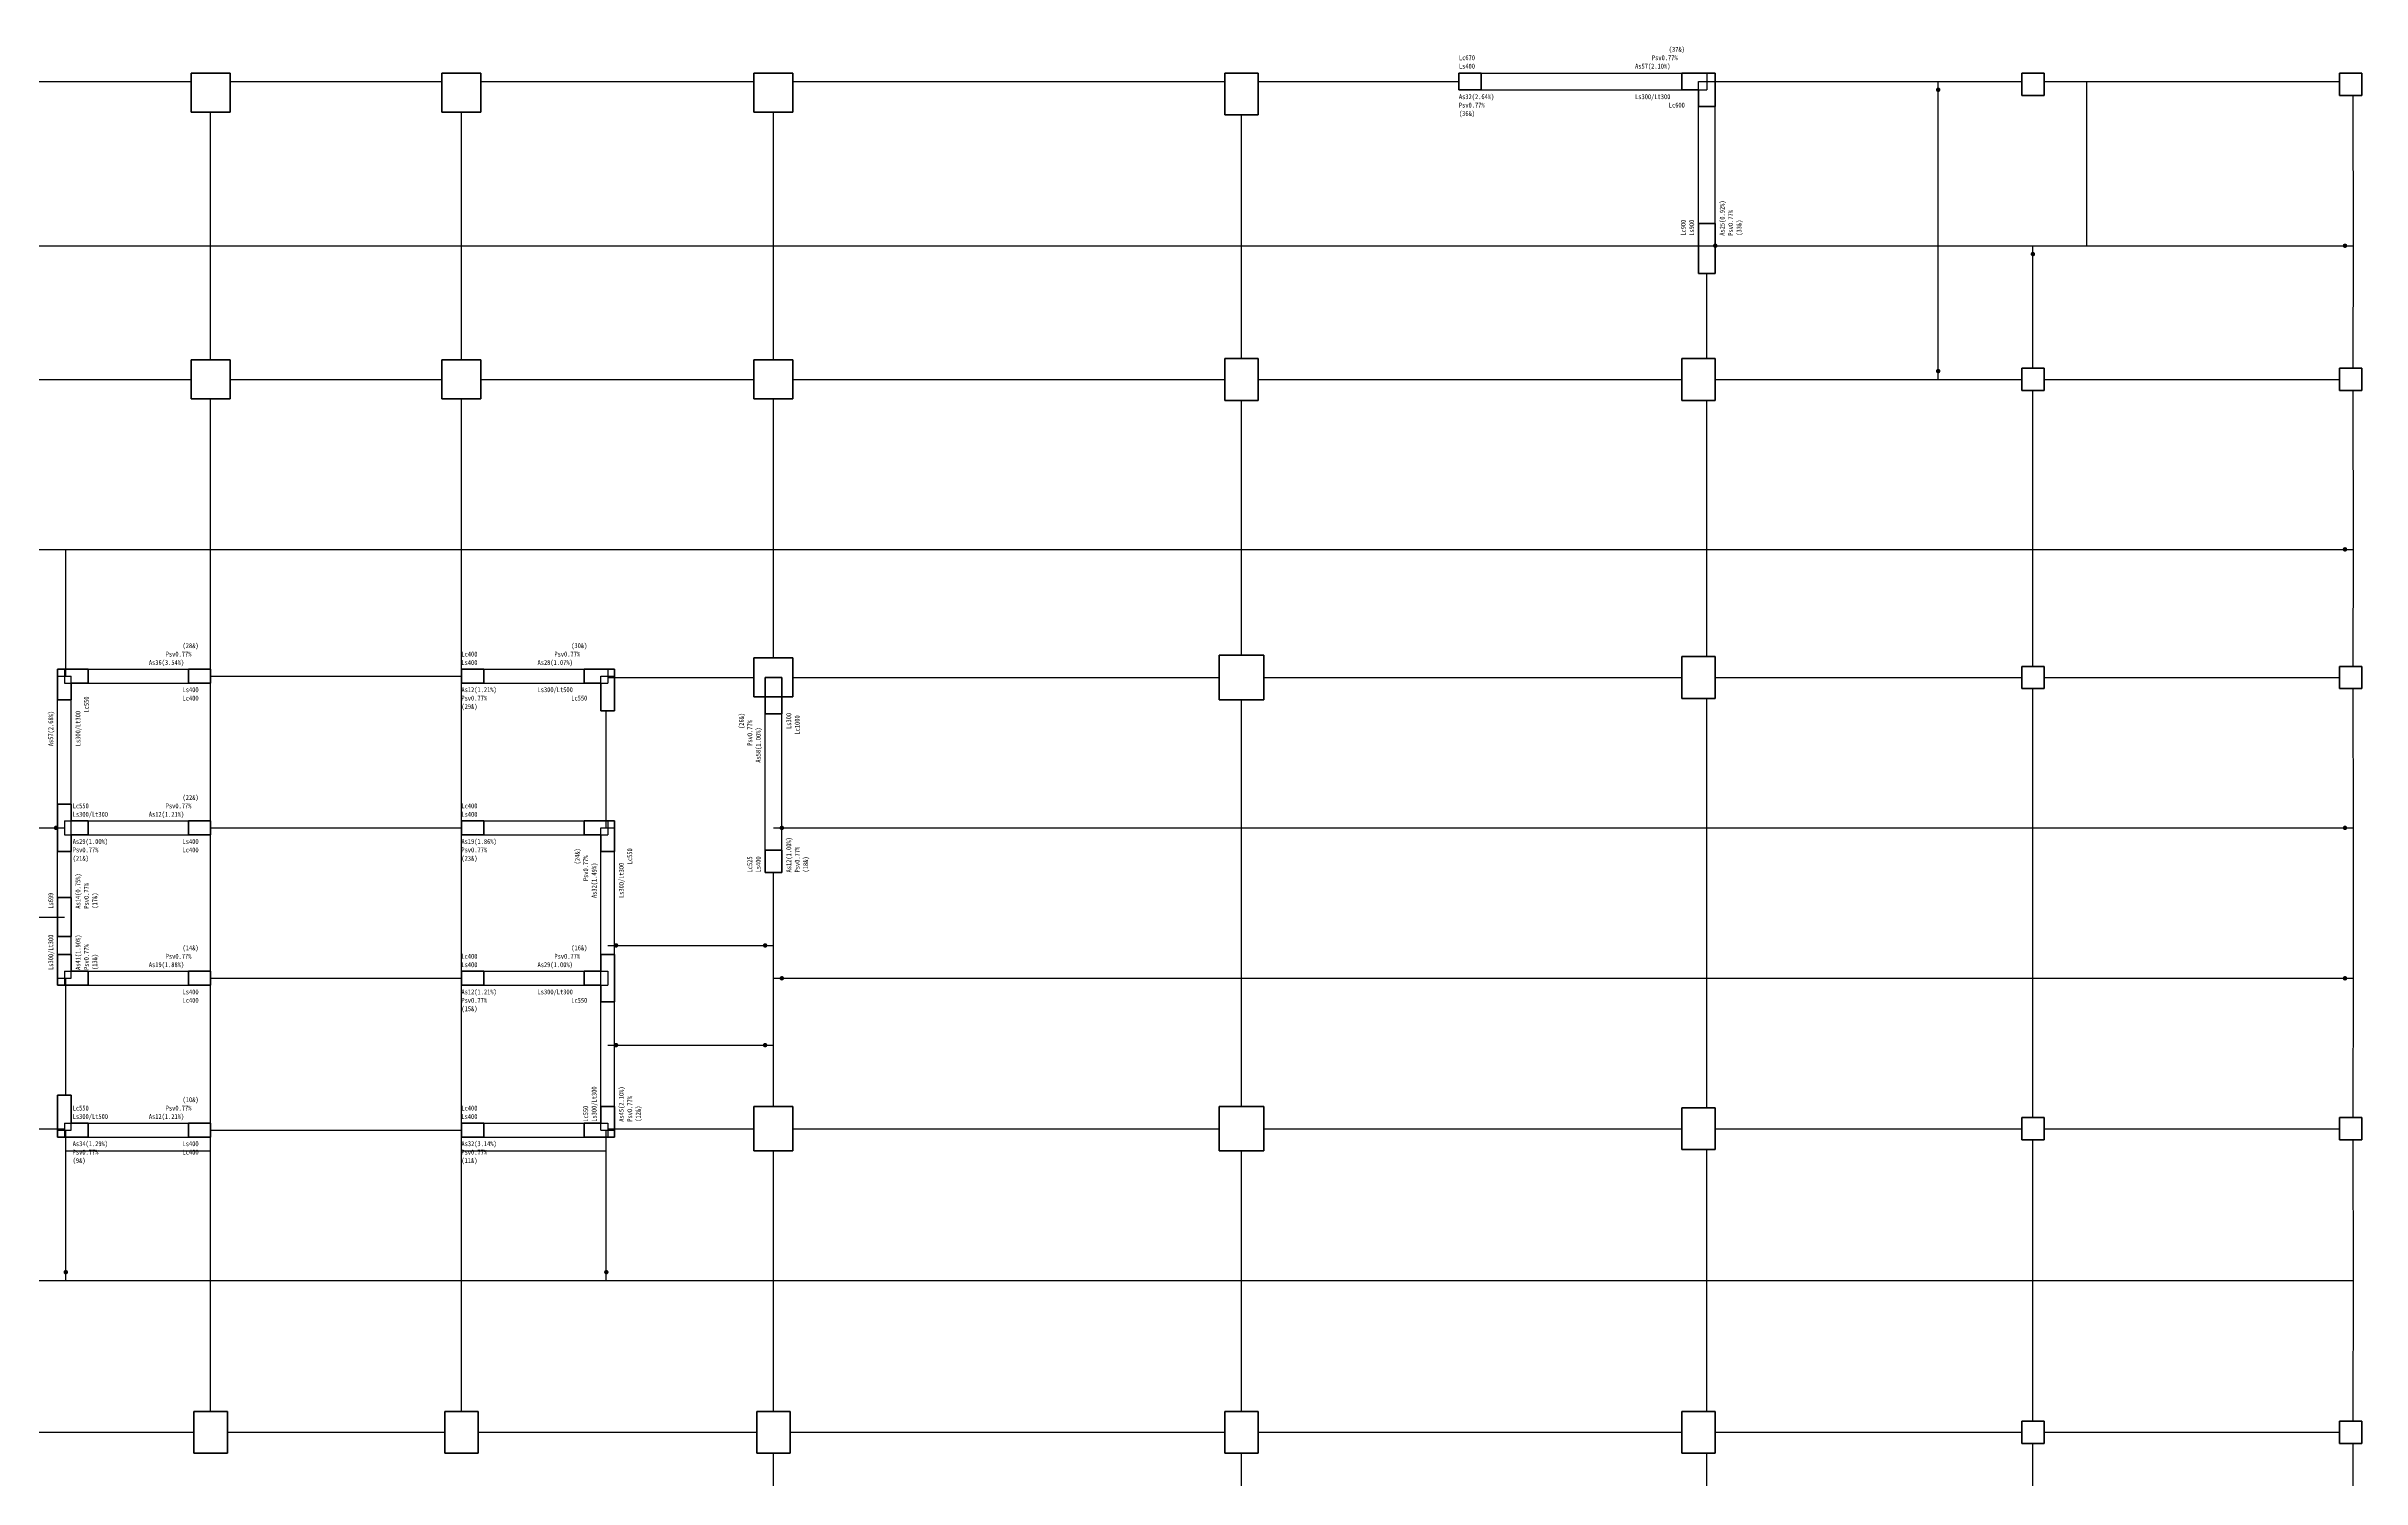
# Model space of a CAD drawing. Header units: millimetres. Extents: x -1455 to 850709, y 32926 to 221881.
# Drawn here: x 31051 to 72600, y 196167 to 221881 of the extents above; entities that cross this region are included whole.
import ezdxf
from ezdxf.enums import TextEntityAlignment as Align

# ---------------------------------------------------------------- set-up
doc = ezdxf.new("R2010")
doc.units = ezdxf.units.MM
for name, color, linetype, lineweight in [('层15100', 134, 'Continuous', 25), ('层15101', 52, 'Continuous', 25), ('层15103', 84, 'Continuous', 25), ('层15105', 6, 'Continuous', 25), ('层15226', 7, 'Continuous', 25)]:
    doc.layers.add(name, color=color, linetype=linetype, lineweight=lineweight)
doc.styles.add('宋体', font='')
doc.styles.get('宋体').set_extended_font_data('宋体')

# ---------------------------------------------------------------- blocks, each defined once
blk = doc.blocks.new('2BY')
at = {"layer": '层15100'}
for p, q in [((28.75, 41.25), (33.65, 41.25)), ((34.35, 41.25), (38.15, 41.25)), ((38.85, 41.25), (43.75, 41.25)), ((44.45, 41.25), (52.2, 41.249)), ((52.8, 41.249), (56.4, 41.25)), ((60.85, 41.25), (65, 41.25)), ((65, 41.25), (66.5, 41.249)), ((66.9, 41.249), (67.67, 41.25)), ((67.67, 41.25), (72.2, 41.249)), ((72.45, 38.3), (72.449, 41)), ((34, 38.3), (34, 40.7)), ((38.5, 38.3), (38.5, 40.7)), ((44.1, 38.3), (44.1, 40.7)), ((52.5, 38.3), (52.5, 40.65)), ((28.4, 38.3), (34, 38.3)), ((34, 36.25), (34, 38.3)), ((34, 38.3), (38.5, 38.3)), ((38.5, 36.25), (38.5, 38.3)), ((38.5, 38.3), (44.1, 38.3)), ((44.1, 36.25), (44.1, 38.3)), ((44.1, 38.3), (52.5, 38.3)), ((52.5, 36.275), (52.5, 38.3)), ((52.5, 38.3), (60.85, 38.3)), ((72.449, 36.1), (72.45, 38.3)), ((28.75, 35.9), (33.65, 35.9)), ((34.35, 35.9), (38.15, 35.9)), ((38.85, 35.9), (43.75, 35.9)), ((44.45, 35.9), (52.2, 35.9)), ((52.8, 35.9), (60.4, 35.9)), ((61, 35.9), (65, 35.9)), ((65, 35.9), (66.5, 35.9)), ((66.9, 35.9), (72.2, 35.9)), ((34, 32.85), (34, 35.55)), ((38.5, 32.85), (38.5, 35.55)), ((44.1, 32.85), (44.1, 35.55)), ((52.5, 32.85), (52.5, 35.525)), ((60.85, 32.85), (60.85, 35.525)), ((66.7, 32.85), (66.7, 35.7)), ((72.45, 32.85), (72.449, 35.7)), ((34, 30.575), (34, 32.85)), ((38.5, 30.575), (38.5, 32.85)), ((44.1, 30.9), (44.1, 32.85)), ((52.5, 30.95), (52.5, 32.85)), ((60.85, 30.925), (60.85, 32.85)), ((66.7, 30.75), (66.7, 32.85)), ((72.449, 30.75), (72.45, 32.85)), ((34, 27.85), (34, 30.575)), ((34, 30.575), (38.5, 30.575)), ((38.5, 27.85), (38.5, 30.575)), ((44.45, 30.55), (52.1, 30.55)), ((52.9, 30.55), (60.4, 30.55)), ((61, 30.55), (66.5, 30.55)), ((66.7, 27.85), (66.7, 30.35)), ((66.9, 30.55), (72.2, 30.55)), ((72.45, 27.85), (72.449, 30.35)), ((52.5, 27.85), (52.5, 30.15)), ((60.85, 27.85), (60.85, 30.175)), ((28.4, 27.85), (31.375, 27.85)), ((34, 25.15), (34, 27.85)), ((34, 27.85), (38.5, 27.85)), ((38.5, 25.15), (38.5, 27.85)), ((52.5, 25.15), (52.5, 27.85)), ((60.85, 25.15), (60.85, 27.85)), ((66.7, 25.15), (66.7, 27.85)), ((72.45, 25.15), (72.45, 27.85)), ((44.1, 25.74), (44.1, 27.05)), ((44.1, 25.15), (44.1, 25.74)), ((34, 22.425), (34, 25.15)), ((34, 25.15), (38.5, 25.15)), ((38.5, 22.425), (38.5, 25.15)), ((44.1, 23.95), (44.1, 25.15)), ((52.5, 22.85), (52.5, 25.15)), ((60.85, 22.825), (60.85, 25.15)), ((66.7, 22.65), (66.7, 25.15)), ((72.449, 22.65), (72.45, 25.15)), ((44.1, 22.85), (44.1, 23.95)), ((44.45, 22.45), (52.1, 22.45)), ((52.9, 22.45), (60.4, 22.45)), ((61, 22.45), (66.5, 22.45)), ((66.9, 22.45), (72.2, 22.45)), ((34, 22.05), (34, 22.425)), ((34, 22.425), (38.5, 22.425)), ((34, 19.725), (34, 22.05)), ((38.5, 22.05), (38.5, 22.425)), ((38.5, 19.725), (38.5, 22.05)), ((44.1, 19.725), (44.1, 22.05)), ((52.5, 19.725), (52.5, 22.05)), ((60.85, 19.725), (60.85, 22.075)), ((66.7, 19.725), (66.7, 22.25)), ((72.45, 19.725), (72.449, 22.25)), ((34, 17.375), (34, 19.725)), ((38.5, 17.375), (38.5, 19.725)), ((44.1, 17.375), (44.1, 19.725)), ((52.5, 17.375), (52.5, 19.725)), ((60.85, 17.375), (60.85, 19.725)), ((66.7, 17.2), (66.7, 19.725)), ((72.449, 17.2), (72.45, 19.725)), ((28.7, 17), (33.7, 17)), ((34.3, 17), (38.2, 17)), ((38.8, 17), (43.8, 17)), ((44.1, 14.3), (44.1, 16.625)), ((44.4, 17), (52.2, 17)), ((52.5, 14.3), (52.5, 16.625)), ((52.8, 17), (60.4, 17)), ((61, 17), (66.5, 17)), ((66.7, 14.3), (66.7, 16.8)), ((66.9, 17), (72.2, 17)), ((72.45, 14.3), (72.449, 16.8))]:
    blk.add_line(p, q, dxfattribs=at)
at = {"layer": '层15100', "color": 4}
for p, q in [((65, 38.3), (65, 41.25)), ((67.67, 38.3), (67.67, 41.25)), ((60.85, 38.3), (65, 38.3)), ((65, 35.9), (65, 38.3)), ((65, 38.3), (66.7, 38.3)), ((66.7, 36.1), (66.7, 38.3)), ((66.7, 38.3), (67.67, 38.3)), ((67.67, 38.3), (72.45, 38.3)), ((28.4, 32.85), (31.4, 32.85)), ((31.399, 30.575), (31.4, 32.85)), ((31.4, 32.85), (34, 32.85)), ((34, 32.85), (38.5, 32.85)), ((38.5, 32.85), (44.1, 32.85)), ((44.1, 32.85), (52.5, 32.85)), ((52.5, 32.85), (60.85, 32.85)), ((60.85, 32.85), (66.7, 32.85)), ((66.7, 32.85), (72.45, 32.85)), ((44.1, 27.85), (52.5, 27.85)), ((52.5, 27.85), (60.85, 27.85)), ((60.85, 27.85), (66.7, 27.85)), ((66.7, 27.85), (72.45, 27.85)), ((28.4, 26.25), (31.375, 26.25)), ((41.125, 25.74), (44.1, 25.74)), ((44.1, 25.15), (52.5, 25.15)), ((52.5, 25.15), (60.85, 25.15)), ((60.85, 25.15), (66.7, 25.15)), ((66.7, 25.15), (72.45, 25.15)), ((41.125, 23.95), (44.1, 23.95)), ((31.4, 22.05), (31.399, 22.425)), ((31.4, 19.725), (31.4, 22.05)), ((31.4, 22.05), (34, 22.05)), ((38.5, 22.05), (41.1, 22.05)), ((41.1, 22.05), (41.1, 22.425)), ((41.1, 19.725), (41.1, 22.05)), ((28.4, 19.725), (31.4, 19.725)), ((31.4, 19.725), (34, 19.725)), ((34, 19.725), (38.5, 19.725)), ((38.5, 19.725), (41.1, 19.725)), ((41.1, 19.725), (44.1, 19.725)), ((44.1, 19.725), (52.5, 19.725)), ((52.5, 19.725), (60.85, 19.725)), ((60.85, 19.725), (66.7, 19.725)), ((66.7, 19.725), (72.45, 19.725))]:
    blk.add_line(p, q, dxfattribs=at)
at = {"layer": '层15100', "color": 2}
for p, q in [((60.85, 36.275), (60.85, 37.8)), ((41.125, 30.55), (43.75, 30.55)), ((41.1, 27.85), (41.1, 29.95)), ((31.399, 23.05), (31.399, 25.15)), ((28.75, 22.45), (31.375, 22.45)), ((41.125, 22.45), (43.75, 22.45)), ((60.85, 15), (60.85, 16.625))]:
    blk.add_line(p, q, dxfattribs=at)
at = {"layer": '层15100', "color": 1, "linetype": 'Continuous', "const_width": 0.04}
for points in [[(65.02, 41.1, 1), (64.98, 41.1, 1)], [(61.02, 38.3, 1), (60.98, 38.3, 1)], [(72.32, 38.3, 1), (72.28, 38.3, 1)], [(66.72, 38.15, 1), (66.68, 38.15, 1)], [(65.02, 36.05, 1), (64.98, 36.05, 1)], [(72.32, 32.85, 1), (72.28, 32.85, 1)], [(31.245, 27.85, 1), (31.205, 27.85, 1)], [(44.27, 27.85, 1), (44.23, 27.85, 1)], [(72.32, 27.85, 1), (72.28, 27.85, 1)], [(41.295, 25.74, 1), (41.255, 25.74, 1)], [(43.97, 25.74, 1), (43.93, 25.74, 1)], [(44.27, 25.15, 1), (44.23, 25.15, 1)], [(72.32, 25.15, 1), (72.28, 25.15, 1)], [(41.295, 23.95, 1), (41.255, 23.95, 1)], [(43.97, 23.95, 1), (43.93, 23.95, 1)], [(31.42, 19.875, 1), (31.38, 19.875, 1)], [(41.12, 19.875, 1), (41.08, 19.875, 1)]]:
    blk.add_lwpolyline(points, format="xyb", close=True, dxfattribs=at)
at = {"layer": '层15103'}
for p, q in [((56.4, 41.4), (60.85, 41.4)), ((56.4, 41.4), (56.4, 41.1)), ((60.7, 38.3), (60.7, 41.25)), ((60.7, 41.25), (61, 41.25)), ((60.85, 41.4), (60.85, 41.1)), ((61, 38.3), (61, 41.25)), ((56.4, 41.1), (60.85, 41.1)), ((60.7, 37.8), (60.7, 38.3)), ((61, 37.8), (61, 38.3)), ((60.7, 37.8), (61, 37.8)), ((31.25, 27.85), (31.25, 30.575)), ((31.25, 30.575), (31.5, 30.575)), ((31.375, 30.7), (34, 30.7)), ((31.375, 30.7), (31.375, 30.45)), ((31.375, 30.45), (34, 30.45)), ((31.5, 27.85), (31.5, 30.575)), ((34, 30.7), (34, 30.45)), ((38.5, 30.7), (41.125, 30.7)), ((38.5, 30.7), (38.5, 30.45)), ((38.5, 30.45), (41.125, 30.45)), ((41, 29.95), (41, 30.575)), ((41, 30.575), (41.25, 30.575)), ((41.125, 30.7), (41.125, 30.45)), ((41.25, 29.95), (41.25, 30.575)), ((41, 29.95), (41.25, 29.95)), ((43.95, 27.85), (43.95, 30.2)), ((44.25, 27.85), (44.25, 30.2)), ((31.25, 26.25), (31.25, 27.85)), ((31.375, 27.975), (34, 27.975)), ((31.375, 27.975), (31.375, 27.725)), ((31.5, 26.25), (31.5, 27.85)), ((34, 27.975), (34, 27.725)), ((38.5, 27.975), (41.125, 27.975)), ((38.5, 27.975), (38.5, 27.725)), ((41, 25.74), (41, 27.85)), ((41, 27.85), (41.25, 27.85)), ((41.125, 27.975), (41.125, 27.725)), ((41.25, 25.74), (41.25, 27.85)), ((43.95, 27.05), (43.95, 27.85)), ((44.25, 27.05), (44.25, 27.85)), ((31.375, 27.725), (34, 27.725)), ((38.5, 27.725), (41.125, 27.725)), ((43.95, 27.05), (44.25, 27.05)), ((31.25, 25.15), (31.25, 26.25)), ((31.5, 25.15), (31.5, 26.25)), ((41, 25.15), (41, 25.74)), ((41.25, 25.15), (41.25, 25.74)), ((31.25, 25.15), (31.5, 25.15)), ((31.375, 25.275), (34, 25.275)), ((31.375, 25.275), (31.375, 25.025)), ((31.375, 25.025), (34, 25.025)), ((34, 25.275), (34, 25.025)), ((38.5, 25.275), (41.125, 25.275)), ((38.5, 25.275), (38.5, 25.025)), ((38.5, 25.025), (41.125, 25.025)), ((41, 23.95), (41, 25.15)), ((41.125, 25.275), (41.125, 25.025)), ((41.25, 23.95), (41.25, 25.15)), ((41, 22.425), (41, 23.95)), ((41.25, 22.425), (41.25, 23.95)), ((31.25, 22.425), (31.25, 23.05)), ((31.25, 23.05), (31.5, 23.05)), ((31.5, 22.425), (31.5, 23.05)), ((31.375, 22.55), (34, 22.55)), ((31.375, 22.55), (31.375, 22.3)), ((34, 22.55), (34, 22.3)), ((38.5, 22.55), (41.125, 22.55)), ((38.5, 22.55), (38.5, 22.3)), ((41.125, 22.55), (41.125, 22.3)), ((31.25, 22.425), (31.5, 22.425)), ((31.375, 22.3), (34, 22.3)), ((38.5, 22.3), (41.125, 22.3)), ((41, 22.425), (41.25, 22.425))]:
    blk.add_line(p, q, dxfattribs=at)
at = {"layer": '层15226', "style": '宋体', "width": 0.8}
for s, p in [('Lc670', (56.4, 41.631)), ('Ls400', (56.4, 41.48)), ('As57(2.10%)', (59.561, 41.48)), ('Psv0.77%', (59.864, 41.631)), ('(37&)', (60.166, 41.782)), ('(28&)', (33.496, 31.077)), ('(30&)', (40.471, 31.077)), ('As36(3.54%)', (32.891, 30.775)), ('Psv0.77%', (33.194, 30.926)), ('Lc400', (38.5, 30.926)), ('Ls400', (38.5, 30.775)), ('As28(1.07%)', (39.866, 30.775)), ('Psv0.77%', (40.169, 30.926)), ('Lc550', (31.525, 28.201)), ('Psv0.77%', (33.194, 28.201)), ('(22&)', (33.496, 28.352)), ('Lc400', (38.5, 28.201)), ('Ls300/Lt300', (31.525, 28.05)), ('As12(1.21%)', (32.891, 28.05)), ('Ls400', (38.5, 28.05)), ('As19(1.88%)', (32.891, 25.35)), ('Psv0.77%', (33.194, 25.501)), ('(14&)', (33.496, 25.652)), ('Lc400', (38.5, 25.501)), ('Ls400', (38.5, 25.35)), ('As29(1.00%)', (39.866, 25.35)), ('Psv0.77%', (40.169, 25.501)), ('(16&)', (40.471, 25.652)), ('Lc550', (31.525, 22.776)), ('Psv0.77%', (33.194, 22.776)), ('(10&)', (33.496, 22.927)), ('Lc400', (38.5, 22.776)), ('Ls300/Lt500', (31.525, 22.625)), ('As12(1.21%)', (32.891, 22.625)), ('Ls400', (38.5, 22.625))]:
    blk.add_text(s, height=0.0882, dxfattribs=at).set_placement(p)
for s, p in [('As32(2.64%)', (56.4, 41.02)), ('Psv0.77%', (56.4, 40.869)), ('(36&)', (56.4, 40.718)), ('Ls300/Lt300', (59.561, 41.02)), ('Lc600', (60.166, 40.869)), ('Ls400', (33.496, 30.375)), ('As12(1.21%)', (38.5, 30.375)), ('Ls300/Lt500', (39.866, 30.375)), ('Lc400', (33.496, 30.224)), ('Psv0.77%', (38.5, 30.224)), ('(29&)', (38.5, 30.073)), ('Lc550', (40.471, 30.224)), ('As29(1.00%)', (31.525, 27.65)), ('Psv0.77%', (31.525, 27.499)), ('Ls400', (33.496, 27.65)), ('Lc400', (33.496, 27.499)), ('As19(1.86%)', (38.5, 27.65)), ('Psv0.77%', (38.5, 27.499)), ('(21&)', (31.525, 27.348)), ('(23&)', (38.5, 27.348)), ('Ls400', (33.496, 24.95)), ('As12(1.21%)', (38.5, 24.95)), ('Ls300/Lt300', (39.866, 24.95)), ('Lc400', (33.496, 24.799)), ('Psv0.77%', (38.5, 24.799)), ('(15&)', (38.5, 24.648)), ('Lc550', (40.471, 24.799)), ('As34(1.29%)', (31.525, 22.225)), ('Psv0.77%', (31.525, 22.074)), ('Ls400', (33.496, 22.225)), ('Lc400', (33.496, 22.074)), ('As32(3.14%)', (38.5, 22.225)), ('Psv0.77%', (38.5, 22.074)), ('(9&)', (31.525, 21.923)), ('(11&)', (38.5, 21.923))]:
    blk.add_text(s, height=0.0882, dxfattribs=at).set_placement(p, align=Align.TOP_LEFT)
for s, rotation, p in [('Lc900', 89.9997, (60.469, 38.48)), ('Ls900', 89.9997, (60.62, 38.48)), ('As57(2.68%)', 89.9998, (31.175, 29.316)), ('(26&)', 89.9998, (43.568, 29.626)), ('Psv0.77%', 89.9998, (43.719, 29.324)), ('As58(1.00%)', 89.9998, (43.87, 29.021)), ('(24&)', 89.9998, (40.623, 27.196)), ('Psv0.77%', 89.9998, (40.774, 26.894)), ('As32(1.49%)', 89.9998, (40.925, 26.591)), ('Lc525', 89.9997, (43.719, 27.05)), ('Ls400', 89.9997, (43.87, 27.05)), ('Ls699', 89.9997, (31.175, 26.4)), ('Ls300/Lt300', 89.9997, (31.175, 25.3)), ('Ls300/Lt300', 89.9997, (40.925, 22.575)), ('Lc550', 89.9997, (40.774, 22.575))]:
    blk.add_text(s, height=0.0882, rotation=rotation, dxfattribs=at).set_placement(p)
for s, rotation, p in [('As25(0.92%)', 89.9997, (61.08, 38.48)), ('Psv0.77%', 89.9997, (61.231, 38.48)), ('(33&)', 89.9997, (61.382, 38.48)), ('Lc550', 89.9998, (31.726, 29.921)), ('Ls300/Lt300', 89.9998, (31.575, 29.316)), ('Ls300', 89.9998, (44.33, 29.626)), ('Lc1000', 89.9998, (44.481, 29.525)), ('Lc550', 89.9998, (41.476, 27.196)), ('As12(1.00%)', 89.9997, (44.33, 27.05)), ('Psv0.77%', 89.9997, (44.481, 27.05)), ('Ls300/Lt300', 89.9998, (41.325, 26.591)), ('(18&)', 89.9997, (44.632, 27.05)), ('As14(0.75%)', 89.9997, (31.575, 26.4)), ('Psv0.77%', 89.9997, (31.726, 26.4)), ('(17&)', 89.9997, (31.877, 26.4)), ('As41(1.90%)', 89.9997, (31.575, 25.3)), ('Psv0.77%', 89.9997, (31.726, 25.3)), ('(13&)', 89.9997, (31.877, 25.3)), ('As45(2.10%)', 89.9997, (41.325, 22.575)), ('Psv0.77%', 89.9997, (41.476, 22.575)), ('(12&)', 89.9997, (41.627, 22.575))]:
    blk.add_text(s, height=0.0882, rotation=rotation, dxfattribs=at).set_placement(p, align=Align.TOP_LEFT)
at = {"layer": '层15101'}
mesh = blk.add_polyface(dxfattribs=at)
corners = [(33.65, 40.7), (34.35, 40.7), (34.35, 40.7), (33.65, 40.7), (34.35, 40.7), (34.35, 41.4), (34.35, 41.4), (34.35, 40.7), (34.35, 41.4), (33.65, 41.4), (33.65, 41.4), (34.35, 41.4), (33.65, 41.4), (33.65, 40.7), (33.65, 40.7), (33.65, 41.4)]
mesh.append_faces([[corners[k] for k in face] for face in [(0, 1, 2, 3), (4, 5, 6, 7), (8, 9, 10, 11), (12, 13, 14, 15)]])
mesh = blk.add_polyface(dxfattribs=at)
corners = [(38.15, 40.7), (38.85, 40.7), (38.85, 40.7), (38.15, 40.7), (38.85, 40.7), (38.85, 41.4), (38.85, 41.4), (38.85, 40.7), (38.85, 41.4), (38.15, 41.4), (38.15, 41.4), (38.85, 41.4), (38.15, 41.4), (38.15, 40.7), (38.15, 40.7), (38.15, 41.4)]
mesh.append_faces([[corners[k] for k in face] for face in [(0, 1, 2, 3), (4, 5, 6, 7), (8, 9, 10, 11), (12, 13, 14, 15)]])
mesh = blk.add_polyface(dxfattribs=at)
corners = [(43.75, 40.7), (44.45, 40.7), (44.45, 40.7), (43.75, 40.7), (44.45, 40.7), (44.45, 41.4), (44.45, 41.4), (44.45, 40.7), (44.45, 41.4), (43.75, 41.4), (43.75, 41.4), (44.45, 41.4), (43.75, 41.4), (43.75, 40.7), (43.75, 40.7), (43.75, 41.4)]
mesh.append_faces([[corners[k] for k in face] for face in [(0, 1, 2, 3), (4, 5, 6, 7), (8, 9, 10, 11), (12, 13, 14, 15)]])
mesh = blk.add_polyface(dxfattribs=at)
corners = [(52.2, 40.65), (52.8, 40.65), (52.8, 40.65), (52.2, 40.65), (52.8, 40.65), (52.8, 41.4), (52.8, 41.4), (52.8, 40.65), (52.8, 41.4), (52.2, 41.4), (52.2, 41.4), (52.8, 41.4), (52.2, 41.4), (52.2, 40.65), (52.2, 40.65), (52.2, 41.4)]
mesh.append_faces([[corners[k] for k in face] for face in [(0, 1, 2, 3), (4, 5, 6, 7), (8, 9, 10, 11), (12, 13, 14, 15)]])
mesh = blk.add_polyface(dxfattribs=at)
corners = [(66.5, 41), (66.9, 41), (66.9, 41), (66.5, 41), (66.9, 41), (66.9, 41.4), (66.9, 41.4), (66.9, 41), (66.9, 41.4), (66.5, 41.4), (66.5, 41.4), (66.9, 41.4), (66.5, 41.4), (66.5, 41), (66.5, 41), (66.5, 41.4)]
mesh.append_faces([[corners[k] for k in face] for face in [(0, 1, 2, 3), (4, 5, 6, 7), (8, 9, 10, 11), (12, 13, 14, 15)]])
mesh = blk.add_polyface(dxfattribs=at)
corners = [(72.2, 41), (72.6, 41), (72.6, 41), (72.2, 41), (72.6, 41), (72.6, 41.4), (72.6, 41.4), (72.6, 41), (72.6, 41.4), (72.2, 41.4), (72.2, 41.4), (72.6, 41.4), (72.2, 41.4), (72.2, 41), (72.2, 41), (72.2, 41.4)]
mesh.append_faces([[corners[k] for k in face] for face in [(0, 1, 2, 3), (4, 5, 6, 7), (8, 9, 10, 11), (12, 13, 14, 15)]])
mesh = blk.add_polyface(dxfattribs=at)
corners = [(33.65, 35.55), (34.35, 35.55), (34.35, 35.55), (33.65, 35.55), (34.35, 35.55), (34.35, 36.25), (34.35, 36.25), (34.35, 35.55), (34.35, 36.25), (33.65, 36.25), (33.65, 36.25), (34.35, 36.25), (33.65, 36.25), (33.65, 35.55), (33.65, 35.55), (33.65, 36.25)]
mesh.append_faces([[corners[k] for k in face] for face in [(0, 1, 2, 3), (4, 5, 6, 7), (8, 9, 10, 11), (12, 13, 14, 15)]])
mesh = blk.add_polyface(dxfattribs=at)
corners = [(38.15, 35.55), (38.85, 35.55), (38.85, 35.55), (38.15, 35.55), (38.85, 35.55), (38.85, 36.25), (38.85, 36.25), (38.85, 35.55), (38.85, 36.25), (38.15, 36.25), (38.15, 36.25), (38.85, 36.25), (38.15, 36.25), (38.15, 35.55), (38.15, 35.55), (38.15, 36.25)]
mesh.append_faces([[corners[k] for k in face] for face in [(0, 1, 2, 3), (4, 5, 6, 7), (8, 9, 10, 11), (12, 13, 14, 15)]])
mesh = blk.add_polyface(dxfattribs=at)
corners = [(43.75, 35.55), (44.45, 35.55), (44.45, 35.55), (43.75, 35.55), (44.45, 35.55), (44.45, 36.25), (44.45, 36.25), (44.45, 35.55), (44.45, 36.25), (43.75, 36.25), (43.75, 36.25), (44.45, 36.25), (43.75, 36.25), (43.75, 35.55), (43.75, 35.55), (43.75, 36.25)]
mesh.append_faces([[corners[k] for k in face] for face in [(0, 1, 2, 3), (4, 5, 6, 7), (8, 9, 10, 11), (12, 13, 14, 15)]])
mesh = blk.add_polyface(dxfattribs=at)
corners = [(52.2, 35.525), (52.8, 35.525), (52.8, 35.525), (52.2, 35.525), (52.8, 35.525), (52.8, 36.275), (52.8, 36.275), (52.8, 35.525), (52.8, 36.275), (52.2, 36.275), (52.2, 36.275), (52.8, 36.275), (52.2, 36.275), (52.2, 35.525), (52.2, 35.525), (52.2, 36.275)]
mesh.append_faces([[corners[k] for k in face] for face in [(0, 1, 2, 3), (4, 5, 6, 7), (8, 9, 10, 11), (12, 13, 14, 15)]])
mesh = blk.add_polyface(dxfattribs=at)
corners = [(60.4, 35.525), (61, 35.525), (61, 35.525), (60.4, 35.525), (61, 35.525), (61, 36.275), (61, 36.275), (61, 35.525), (61, 36.275), (60.4, 36.275), (60.4, 36.275), (61, 36.275), (60.4, 36.275), (60.4, 35.525), (60.4, 35.525), (60.4, 36.275)]
mesh.append_faces([[corners[k] for k in face] for face in [(0, 1, 2, 3), (4, 5, 6, 7), (8, 9, 10, 11), (12, 13, 14, 15)]])
mesh = blk.add_polyface(dxfattribs=at)
corners = [(66.5, 35.7), (66.9, 35.7), (66.9, 35.7), (66.5, 35.7), (66.9, 35.7), (66.9, 36.1), (66.9, 36.1), (66.9, 35.7), (66.9, 36.1), (66.5, 36.1), (66.5, 36.1), (66.9, 36.1), (66.5, 36.1), (66.5, 35.7), (66.5, 35.7), (66.5, 36.1)]
mesh.append_faces([[corners[k] for k in face] for face in [(0, 1, 2, 3), (4, 5, 6, 7), (8, 9, 10, 11), (12, 13, 14, 15)]])
mesh = blk.add_polyface(dxfattribs=at)
corners = [(72.2, 35.7), (72.6, 35.7), (72.6, 35.7), (72.2, 35.7), (72.6, 35.7), (72.6, 36.1), (72.6, 36.1), (72.6, 35.7), (72.6, 36.1), (72.2, 36.1), (72.2, 36.1), (72.6, 36.1), (72.2, 36.1), (72.2, 35.7), (72.2, 35.7), (72.2, 36.1)]
mesh.append_faces([[corners[k] for k in face] for face in [(0, 1, 2, 3), (4, 5, 6, 7), (8, 9, 10, 11), (12, 13, 14, 15)]])
mesh = blk.add_polyface(dxfattribs=at)
corners = [(43.75, 30.2), (44.45, 30.2), (44.45, 30.2), (43.75, 30.2), (44.45, 30.2), (44.45, 30.9), (44.45, 30.9), (44.45, 30.2), (44.45, 30.9), (43.75, 30.9), (43.75, 30.9), (44.45, 30.9), (43.75, 30.9), (43.75, 30.2), (43.75, 30.2), (43.75, 30.9)]
mesh.append_faces([[corners[k] for k in face] for face in [(0, 1, 2, 3), (4, 5, 6, 7), (8, 9, 10, 11), (12, 13, 14, 15)]])
mesh = blk.add_polyface(dxfattribs=at)
corners = [(52.1, 30.15), (52.9, 30.15), (52.9, 30.15), (52.1, 30.15), (52.9, 30.15), (52.9, 30.95), (52.9, 30.95), (52.9, 30.15), (52.9, 30.95), (52.1, 30.95), (52.1, 30.95), (52.9, 30.95), (52.1, 30.95), (52.1, 30.15), (52.1, 30.15), (52.1, 30.95)]
mesh.append_faces([[corners[k] for k in face] for face in [(0, 1, 2, 3), (4, 5, 6, 7), (8, 9, 10, 11), (12, 13, 14, 15)]])
mesh = blk.add_polyface(dxfattribs=at)
corners = [(60.4, 30.175), (61, 30.175), (61, 30.175), (60.4, 30.175), (61, 30.175), (61, 30.925), (61, 30.925), (61, 30.175), (61, 30.925), (60.4, 30.925), (60.4, 30.925), (61, 30.925), (60.4, 30.925), (60.4, 30.175), (60.4, 30.175), (60.4, 30.925)]
mesh.append_faces([[corners[k] for k in face] for face in [(0, 1, 2, 3), (4, 5, 6, 7), (8, 9, 10, 11), (12, 13, 14, 15)]])
mesh = blk.add_polyface(dxfattribs=at)
corners = [(66.5, 30.35), (66.9, 30.35), (66.9, 30.35), (66.5, 30.35), (66.9, 30.35), (66.9, 30.75), (66.9, 30.75), (66.9, 30.35), (66.9, 30.75), (66.5, 30.75), (66.5, 30.75), (66.9, 30.75), (66.5, 30.75), (66.5, 30.35), (66.5, 30.35), (66.5, 30.75)]
mesh.append_faces([[corners[k] for k in face] for face in [(0, 1, 2, 3), (4, 5, 6, 7), (8, 9, 10, 11), (12, 13, 14, 15)]])
mesh = blk.add_polyface(dxfattribs=at)
corners = [(72.2, 30.35), (72.6, 30.35), (72.6, 30.35), (72.2, 30.35), (72.6, 30.35), (72.6, 30.75), (72.6, 30.75), (72.6, 30.35), (72.6, 30.75), (72.2, 30.75), (72.2, 30.75), (72.6, 30.75), (72.2, 30.75), (72.2, 30.35), (72.2, 30.35), (72.2, 30.75)]
mesh.append_faces([[corners[k] for k in face] for face in [(0, 1, 2, 3), (4, 5, 6, 7), (8, 9, 10, 11), (12, 13, 14, 15)]])
mesh = blk.add_polyface(dxfattribs=at)
corners = [(43.75, 22.05), (44.45, 22.05), (44.45, 22.05), (43.75, 22.05), (44.45, 22.05), (44.45, 22.85), (44.45, 22.85), (44.45, 22.05), (44.45, 22.85), (43.75, 22.85), (43.75, 22.85), (44.45, 22.85), (43.75, 22.85), (43.75, 22.05), (43.75, 22.05), (43.75, 22.85)]
mesh.append_faces([[corners[k] for k in face] for face in [(0, 1, 2, 3), (4, 5, 6, 7), (8, 9, 10, 11), (12, 13, 14, 15)]])
mesh = blk.add_polyface(dxfattribs=at)
corners = [(52.1, 22.05), (52.9, 22.05), (52.9, 22.05), (52.1, 22.05), (52.9, 22.05), (52.9, 22.85), (52.9, 22.85), (52.9, 22.05), (52.9, 22.85), (52.1, 22.85), (52.1, 22.85), (52.9, 22.85), (52.1, 22.85), (52.1, 22.05), (52.1, 22.05), (52.1, 22.85)]
mesh.append_faces([[corners[k] for k in face] for face in [(0, 1, 2, 3), (4, 5, 6, 7), (8, 9, 10, 11), (12, 13, 14, 15)]])
mesh = blk.add_polyface(dxfattribs=at)
corners = [(60.4, 22.075), (61, 22.075), (61, 22.075), (60.4, 22.075), (61, 22.075), (61, 22.825), (61, 22.825), (61, 22.075), (61, 22.825), (60.4, 22.825), (60.4, 22.825), (61, 22.825), (60.4, 22.825), (60.4, 22.075), (60.4, 22.075), (60.4, 22.825)]
mesh.append_faces([[corners[k] for k in face] for face in [(0, 1, 2, 3), (4, 5, 6, 7), (8, 9, 10, 11), (12, 13, 14, 15)]])
mesh = blk.add_polyface(dxfattribs=at)
corners = [(66.5, 22.25), (66.9, 22.25), (66.9, 22.25), (66.5, 22.25), (66.9, 22.25), (66.9, 22.65), (66.9, 22.65), (66.9, 22.25), (66.9, 22.65), (66.5, 22.65), (66.5, 22.65), (66.9, 22.65), (66.5, 22.65), (66.5, 22.25), (66.5, 22.25), (66.5, 22.65)]
mesh.append_faces([[corners[k] for k in face] for face in [(0, 1, 2, 3), (4, 5, 6, 7), (8, 9, 10, 11), (12, 13, 14, 15)]])
mesh = blk.add_polyface(dxfattribs=at)
corners = [(72.2, 22.25), (72.6, 22.25), (72.6, 22.25), (72.2, 22.25), (72.6, 22.25), (72.6, 22.65), (72.6, 22.65), (72.6, 22.25), (72.6, 22.65), (72.2, 22.65), (72.2, 22.65), (72.6, 22.65), (72.2, 22.65), (72.2, 22.25), (72.2, 22.25), (72.2, 22.65)]
mesh.append_faces([[corners[k] for k in face] for face in [(0, 1, 2, 3), (4, 5, 6, 7), (8, 9, 10, 11), (12, 13, 14, 15)]])
mesh = blk.add_polyface(dxfattribs=at)
corners = [(33.7, 16.625), (34.3, 16.625), (34.3, 16.625), (33.7, 16.625), (34.3, 16.625), (34.3, 17.375), (34.3, 17.375), (34.3, 16.625), (34.3, 17.375), (33.7, 17.375), (33.7, 17.375), (34.3, 17.375), (33.7, 17.375), (33.7, 16.625), (33.7, 16.625), (33.7, 17.375)]
mesh.append_faces([[corners[k] for k in face] for face in [(0, 1, 2, 3), (4, 5, 6, 7), (8, 9, 10, 11), (12, 13, 14, 15)]])
mesh = blk.add_polyface(dxfattribs=at)
corners = [(38.2, 16.625), (38.8, 16.625), (38.8, 16.625), (38.2, 16.625), (38.8, 16.625), (38.8, 17.375), (38.8, 17.375), (38.8, 16.625), (38.8, 17.375), (38.2, 17.375), (38.2, 17.375), (38.8, 17.375), (38.2, 17.375), (38.2, 16.625), (38.2, 16.625), (38.2, 17.375)]
mesh.append_faces([[corners[k] for k in face] for face in [(0, 1, 2, 3), (4, 5, 6, 7), (8, 9, 10, 11), (12, 13, 14, 15)]])
mesh = blk.add_polyface(dxfattribs=at)
corners = [(43.8, 16.625), (44.4, 16.625), (44.4, 16.625), (43.8, 16.625), (44.4, 16.625), (44.4, 17.375), (44.4, 17.375), (44.4, 16.625), (44.4, 17.375), (43.8, 17.375), (43.8, 17.375), (44.4, 17.375), (43.8, 17.375), (43.8, 16.625), (43.8, 16.625), (43.8, 17.375)]
mesh.append_faces([[corners[k] for k in face] for face in [(0, 1, 2, 3), (4, 5, 6, 7), (8, 9, 10, 11), (12, 13, 14, 15)]])
mesh = blk.add_polyface(dxfattribs=at)
corners = [(52.2, 16.625), (52.8, 16.625), (52.8, 16.625), (52.2, 16.625), (52.8, 16.625), (52.8, 17.375), (52.8, 17.375), (52.8, 16.625), (52.8, 17.375), (52.2, 17.375), (52.2, 17.375), (52.8, 17.375), (52.2, 17.375), (52.2, 16.625), (52.2, 16.625), (52.2, 17.375)]
mesh.append_faces([[corners[k] for k in face] for face in [(0, 1, 2, 3), (4, 5, 6, 7), (8, 9, 10, 11), (12, 13, 14, 15)]])
mesh = blk.add_polyface(dxfattribs=at)
corners = [(60.4, 16.625), (61, 16.625), (61, 16.625), (60.4, 16.625), (61, 16.625), (61, 17.375), (61, 17.375), (61, 16.625), (61, 17.375), (60.4, 17.375), (60.4, 17.375), (61, 17.375), (60.4, 17.375), (60.4, 16.625), (60.4, 16.625), (60.4, 17.375)]
mesh.append_faces([[corners[k] for k in face] for face in [(0, 1, 2, 3), (4, 5, 6, 7), (8, 9, 10, 11), (12, 13, 14, 15)]])
mesh = blk.add_polyface(dxfattribs=at)
corners = [(66.5, 16.8), (66.9, 16.8), (66.9, 16.8), (66.5, 16.8), (66.9, 16.8), (66.9, 17.2), (66.9, 17.2), (66.9, 16.8), (66.9, 17.2), (66.5, 17.2), (66.5, 17.2), (66.9, 17.2), (66.5, 17.2), (66.5, 16.8), (66.5, 16.8), (66.5, 17.2)]
mesh.append_faces([[corners[k] for k in face] for face in [(0, 1, 2, 3), (4, 5, 6, 7), (8, 9, 10, 11), (12, 13, 14, 15)]])
mesh = blk.add_polyface(dxfattribs=at)
corners = [(72.2, 16.8), (72.6, 16.8), (72.6, 16.8), (72.2, 16.8), (72.6, 16.8), (72.6, 17.2), (72.6, 17.2), (72.6, 16.8), (72.6, 17.2), (72.2, 17.2), (72.2, 17.2), (72.6, 17.2), (72.2, 17.2), (72.2, 16.8), (72.2, 16.8), (72.2, 17.2)]
mesh.append_faces([[corners[k] for k in face] for face in [(0, 1, 2, 3), (4, 5, 6, 7), (8, 9, 10, 11), (12, 13, 14, 15)]])
at = {"layer": '层15105'}
mesh = blk.add_polyface(dxfattribs=at)
corners = [(56.8, 41.1), (56.8, 41.4), (56.8, 41.4), (56.8, 41.1), (56.8, 41.4), (56.4, 41.4), (56.4, 41.4), (56.8, 41.4), (56.4, 41.4), (56.4, 41.1), (56.4, 41.1), (56.4, 41.4), (56.4, 41.1), (56.8, 41.1), (56.8, 41.1), (56.4, 41.1)]
mesh.append_faces([[corners[k] for k in face] for face in [(0, 1, 2, 3), (4, 5, 6, 7), (8, 9, 10, 11), (12, 13, 14, 15)]])
mesh = blk.add_polyface(dxfattribs=at)
corners = [(60.4, 41.4), (60.4, 41.1), (60.4, 41.1), (60.4, 41.4), (60.4, 41.1), (60.7, 41.1), (60.7, 41.1), (60.4, 41.1), (60.7, 41.1), (60.7, 40.8), (60.7, 40.8), (60.7, 41.1), (60.7, 40.8), (61, 40.8), (61, 40.8), (60.7, 40.8), (61, 40.8), (61, 41.4), (61, 41.4), (61, 40.8), (61, 41.4), (60.4, 41.4), (60.4, 41.4), (61, 41.4)]
mesh.append_faces([[corners[k] for k in face] for face in [(0, 1, 2, 3), (4, 5, 6, 7), (8, 9, 10, 11), (12, 13, 14, 15), (16, 17, 18, 19), (20, 21, 22, 23)]])
mesh = blk.add_polyface(dxfattribs=at)
corners = [(61, 38.7), (60.7, 38.7), (60.7, 38.7), (61, 38.7), (60.7, 38.7), (60.7, 38.3), (60.7, 38.3), (60.7, 38.7), (60.7, 38.3), (60.7, 37.8), (60.7, 37.8), (60.7, 38.3), (60.7, 37.8), (61, 37.8), (61, 37.8), (60.7, 37.8), (61, 37.8), (61, 38.3), (61, 38.3), (61, 37.8), (61, 38.3), (61, 38.7), (61, 38.7), (61, 38.3)]
mesh.append_faces([[corners[k] for k in face] for face in [(0, 1, 2, 3), (4, 5, 6, 7), (8, 9, 10, 11), (12, 13, 14, 15), (16, 17, 18, 19), (20, 21, 22, 23)]])
mesh = blk.add_polyface(dxfattribs=at)
corners = [(43.75, 30.9), (43.75, 30.2), (43.75, 30.2), (43.75, 30.9), (43.75, 30.2), (44.45, 30.2), (44.45, 30.2), (43.75, 30.2), (44.45, 30.2), (44.45, 30.9), (44.45, 30.9), (44.45, 30.2), (44.45, 30.9), (43.75, 30.9), (43.75, 30.9), (44.45, 30.9)]
mesh.append_faces([[corners[k] for k in face] for face in [(0, 1, 2, 3), (4, 5, 6, 7), (8, 9, 10, 11), (12, 13, 14, 15)]])
mesh = blk.add_polyface(dxfattribs=at)
corners = [(31.25, 30.15), (31.5, 30.15), (31.5, 30.15), (31.25, 30.15), (31.5, 30.15), (31.5, 30.45), (31.5, 30.45), (31.5, 30.15), (31.5, 30.45), (31.8, 30.45), (31.8, 30.45), (31.5, 30.45), (31.8, 30.45), (31.8, 30.7), (31.8, 30.7), (31.8, 30.45), (31.8, 30.7), (31.25, 30.7), (31.25, 30.7), (31.8, 30.7), (31.25, 30.7), (31.25, 30.15), (31.25, 30.15), (31.25, 30.7)]
mesh.append_faces([[corners[k] for k in face] for face in [(0, 1, 2, 3), (4, 5, 6, 7), (8, 9, 10, 11), (12, 13, 14, 15), (16, 17, 18, 19), (20, 21, 22, 23)]])
mesh = blk.add_polyface(dxfattribs=at)
corners = [(33.6, 30.7), (33.6, 30.45), (33.6, 30.45), (33.6, 30.7), (33.6, 30.45), (34, 30.45), (34, 30.45), (33.6, 30.45), (34, 30.45), (34, 30.7), (34, 30.7), (34, 30.45), (34, 30.7), (33.6, 30.7), (33.6, 30.7), (34, 30.7)]
mesh.append_faces([[corners[k] for k in face] for face in [(0, 1, 2, 3), (4, 5, 6, 7), (8, 9, 10, 11), (12, 13, 14, 15)]])
mesh = blk.add_polyface(dxfattribs=at)
corners = [(38.9, 30.45), (38.9, 30.7), (38.9, 30.7), (38.9, 30.45), (38.9, 30.7), (38.5, 30.7), (38.5, 30.7), (38.9, 30.7), (38.5, 30.7), (38.5, 30.45), (38.5, 30.45), (38.5, 30.7), (38.5, 30.45), (38.9, 30.45), (38.9, 30.45), (38.5, 30.45)]
mesh.append_faces([[corners[k] for k in face] for face in [(0, 1, 2, 3), (4, 5, 6, 7), (8, 9, 10, 11), (12, 13, 14, 15)]])
mesh = blk.add_polyface(dxfattribs=at)
corners = [(40.7, 30.7), (40.7, 30.45), (40.7, 30.45), (40.7, 30.7), (40.7, 30.45), (41, 30.45), (41, 30.45), (40.7, 30.45), (41, 30.45), (41, 29.95), (41, 29.95), (41, 30.45), (41, 29.95), (41.25, 29.95), (41.25, 29.95), (41, 29.95), (41.25, 29.95), (41.25, 30.7), (41.25, 30.7), (41.25, 29.95), (41.25, 30.7), (40.7, 30.7), (40.7, 30.7), (41.25, 30.7)]
mesh.append_faces([[corners[k] for k in face] for face in [(0, 1, 2, 3), (4, 5, 6, 7), (8, 9, 10, 11), (12, 13, 14, 15), (16, 17, 18, 19), (20, 21, 22, 23)]])
mesh = blk.add_polyface(dxfattribs=at)
corners = [(43.95, 29.9), (44.25, 29.9), (44.25, 29.9), (43.95, 29.9), (44.25, 29.9), (44.25, 30.55), (44.25, 30.55), (44.25, 29.9), (44.25, 30.55), (43.95, 30.55), (43.95, 30.55), (44.25, 30.55), (43.95, 30.55), (43.95, 29.9), (43.95, 29.9), (43.95, 30.55)]
mesh.append_faces([[corners[k] for k in face] for face in [(0, 1, 2, 3), (4, 5, 6, 7), (8, 9, 10, 11), (12, 13, 14, 15)]])
mesh = blk.add_polyface(dxfattribs=at)
corners = [(31.8, 27.725), (31.8, 27.975), (31.8, 27.975), (31.8, 27.725), (31.8, 27.975), (31.5, 27.975), (31.5, 27.975), (31.8, 27.975), (31.5, 27.975), (31.5, 28.275), (31.5, 28.275), (31.5, 27.975), (31.5, 28.275), (31.25, 28.275), (31.25, 28.275), (31.5, 28.275), (31.25, 28.275), (31.25, 27.85), (31.25, 27.85), (31.25, 28.275), (31.25, 27.85), (31.25, 27.425), (31.25, 27.425), (31.25, 27.85), (31.25, 27.425), (31.5, 27.425), (31.5, 27.425), (31.25, 27.425), (31.5, 27.425), (31.5, 27.725), (31.5, 27.725), (31.5, 27.425), (31.5, 27.725), (31.8, 27.725), (31.8, 27.725), (31.5, 27.725)]
mesh.append_faces([[corners[k] for k in face] for face in [(0, 1, 2, 3), (4, 5, 6, 7), (8, 9, 10, 11), (12, 13, 14, 15), (16, 17, 18, 19), (20, 21, 22, 23), (24, 25, 26, 27), (28, 29, 30, 31), (32, 33, 34, 35)]])
mesh = blk.add_polyface(dxfattribs=at)
corners = [(33.6, 27.975), (33.6, 27.725), (33.6, 27.725), (33.6, 27.975), (33.6, 27.725), (34, 27.725), (34, 27.725), (33.6, 27.725), (34, 27.725), (34, 27.975), (34, 27.975), (34, 27.725), (34, 27.975), (33.6, 27.975), (33.6, 27.975), (34, 27.975)]
mesh.append_faces([[corners[k] for k in face] for face in [(0, 1, 2, 3), (4, 5, 6, 7), (8, 9, 10, 11), (12, 13, 14, 15)]])
mesh = blk.add_polyface(dxfattribs=at)
corners = [(38.9, 27.725), (38.9, 27.975), (38.9, 27.975), (38.9, 27.725), (38.9, 27.975), (38.5, 27.975), (38.5, 27.975), (38.9, 27.975), (38.5, 27.975), (38.5, 27.725), (38.5, 27.725), (38.5, 27.975), (38.5, 27.725), (38.9, 27.725), (38.9, 27.725), (38.5, 27.725)]
mesh.append_faces([[corners[k] for k in face] for face in [(0, 1, 2, 3), (4, 5, 6, 7), (8, 9, 10, 11), (12, 13, 14, 15)]])
mesh = blk.add_polyface(dxfattribs=at)
corners = [(41, 27.425), (41.25, 27.425), (41.25, 27.425), (41, 27.425), (41.25, 27.425), (41.25, 27.975), (41.25, 27.975), (41.25, 27.425), (41.25, 27.975), (40.7, 27.975), (40.7, 27.975), (41.25, 27.975), (40.7, 27.975), (40.7, 27.725), (40.7, 27.725), (40.7, 27.975), (40.7, 27.725), (41, 27.725), (41, 27.725), (40.7, 27.725), (41, 27.725), (41, 27.425), (41, 27.425), (41, 27.725)]
mesh.append_faces([[corners[k] for k in face] for face in [(0, 1, 2, 3), (4, 5, 6, 7), (8, 9, 10, 11), (12, 13, 14, 15), (16, 17, 18, 19), (20, 21, 22, 23)]])
mesh = blk.add_polyface(dxfattribs=at)
corners = [(44.25, 27.45), (43.95, 27.45), (43.95, 27.45), (44.25, 27.45), (43.95, 27.45), (43.95, 27.05), (43.95, 27.05), (43.95, 27.45), (43.95, 27.05), (44.25, 27.05), (44.25, 27.05), (43.95, 27.05), (44.25, 27.05), (44.25, 27.45), (44.25, 27.45), (44.25, 27.05)]
mesh.append_faces([[corners[k] for k in face] for face in [(0, 1, 2, 3), (4, 5, 6, 7), (8, 9, 10, 11), (12, 13, 14, 15)]])
mesh = blk.add_polyface(dxfattribs=at)
corners = [(31.5, 26.6), (31.25, 26.6), (31.25, 26.6), (31.5, 26.6), (31.25, 26.6), (31.25, 26.25), (31.25, 26.25), (31.25, 26.6), (31.25, 26.25), (31.25, 25.9), (31.25, 25.9), (31.25, 26.25), (31.25, 25.9), (31.5, 25.9), (31.5, 25.9), (31.25, 25.9), (31.5, 25.9), (31.5, 26.25), (31.5, 26.25), (31.5, 25.9), (31.5, 26.25), (31.5, 26.6), (31.5, 26.6), (31.5, 26.25)]
mesh.append_faces([[corners[k] for k in face] for face in [(0, 1, 2, 3), (4, 5, 6, 7), (8, 9, 10, 11), (12, 13, 14, 15), (16, 17, 18, 19), (20, 21, 22, 23)]])
mesh = blk.add_polyface(dxfattribs=at)
corners = [(31.5, 25.575), (31.25, 25.575), (31.25, 25.575), (31.5, 25.575), (31.25, 25.575), (31.25, 25.025), (31.25, 25.025), (31.25, 25.575), (31.25, 25.025), (31.8, 25.025), (31.8, 25.025), (31.25, 25.025), (31.8, 25.025), (31.8, 25.275), (31.8, 25.275), (31.8, 25.025), (31.8, 25.275), (31.5, 25.275), (31.5, 25.275), (31.8, 25.275), (31.5, 25.275), (31.5, 25.575), (31.5, 25.575), (31.5, 25.275)]
mesh.append_faces([[corners[k] for k in face] for face in [(0, 1, 2, 3), (4, 5, 6, 7), (8, 9, 10, 11), (12, 13, 14, 15), (16, 17, 18, 19), (20, 21, 22, 23)]])
mesh = blk.add_polyface(dxfattribs=at)
corners = [(40.7, 25.275), (40.7, 25.025), (40.7, 25.025), (40.7, 25.275), (40.7, 25.025), (41, 25.025), (41, 25.025), (40.7, 25.025), (41, 25.025), (41, 24.725), (41, 24.725), (41, 25.025), (41, 24.725), (41.25, 24.725), (41.25, 24.725), (41, 24.725), (41.25, 24.725), (41.25, 25.15), (41.25, 25.15), (41.25, 24.725), (41.25, 25.15), (41.25, 25.575), (41.25, 25.575), (41.25, 25.15), (41.25, 25.575), (41, 25.575), (41, 25.575), (41.25, 25.575), (41, 25.575), (41, 25.275), (41, 25.275), (41, 25.575), (41, 25.275), (40.7, 25.275), (40.7, 25.275), (41, 25.275)]
mesh.append_faces([[corners[k] for k in face] for face in [(0, 1, 2, 3), (4, 5, 6, 7), (8, 9, 10, 11), (12, 13, 14, 15), (16, 17, 18, 19), (20, 21, 22, 23), (24, 25, 26, 27), (28, 29, 30, 31), (32, 33, 34, 35)]])
mesh = blk.add_polyface(dxfattribs=at)
corners = [(33.6, 25.275), (33.6, 25.025), (33.6, 25.025), (33.6, 25.275), (33.6, 25.025), (34, 25.025), (34, 25.025), (33.6, 25.025), (34, 25.025), (34, 25.275), (34, 25.275), (34, 25.025), (34, 25.275), (33.6, 25.275), (33.6, 25.275), (34, 25.275)]
mesh.append_faces([[corners[k] for k in face] for face in [(0, 1, 2, 3), (4, 5, 6, 7), (8, 9, 10, 11), (12, 13, 14, 15)]])
mesh = blk.add_polyface(dxfattribs=at)
corners = [(38.9, 25.025), (38.9, 25.275), (38.9, 25.275), (38.9, 25.025), (38.9, 25.275), (38.5, 25.275), (38.5, 25.275), (38.9, 25.275), (38.5, 25.275), (38.5, 25.025), (38.5, 25.025), (38.5, 25.275), (38.5, 25.025), (38.9, 25.025), (38.9, 25.025), (38.5, 25.025)]
mesh.append_faces([[corners[k] for k in face] for face in [(0, 1, 2, 3), (4, 5, 6, 7), (8, 9, 10, 11), (12, 13, 14, 15)]])
mesh = blk.add_polyface(dxfattribs=at)
corners = [(31.8, 22.3), (31.8, 22.55), (31.8, 22.55), (31.8, 22.3), (31.8, 22.55), (31.5, 22.55), (31.5, 22.55), (31.8, 22.55), (31.5, 22.55), (31.5, 23.05), (31.5, 23.05), (31.5, 22.55), (31.5, 23.05), (31.25, 23.05), (31.25, 23.05), (31.5, 23.05), (31.25, 23.05), (31.25, 22.3), (31.25, 22.3), (31.25, 23.05), (31.25, 22.3), (31.8, 22.3), (31.8, 22.3), (31.25, 22.3)]
mesh.append_faces([[corners[k] for k in face] for face in [(0, 1, 2, 3), (4, 5, 6, 7), (8, 9, 10, 11), (12, 13, 14, 15), (16, 17, 18, 19), (20, 21, 22, 23)]])
mesh = blk.add_polyface(dxfattribs=at)
corners = [(33.6, 22.55), (33.6, 22.3), (33.6, 22.3), (33.6, 22.55), (33.6, 22.3), (34, 22.3), (34, 22.3), (33.6, 22.3), (34, 22.3), (34, 22.55), (34, 22.55), (34, 22.3), (34, 22.55), (33.6, 22.55), (33.6, 22.55), (34, 22.55)]
mesh.append_faces([[corners[k] for k in face] for face in [(0, 1, 2, 3), (4, 5, 6, 7), (8, 9, 10, 11), (12, 13, 14, 15)]])
mesh = blk.add_polyface(dxfattribs=at)
corners = [(38.9, 22.3), (38.9, 22.55), (38.9, 22.55), (38.9, 22.3), (38.9, 22.55), (38.5, 22.55), (38.5, 22.55), (38.9, 22.55), (38.5, 22.55), (38.5, 22.3), (38.5, 22.3), (38.5, 22.55), (38.5, 22.3), (38.9, 22.3), (38.9, 22.3), (38.5, 22.3)]
mesh.append_faces([[corners[k] for k in face] for face in [(0, 1, 2, 3), (4, 5, 6, 7), (8, 9, 10, 11), (12, 13, 14, 15)]])
mesh = blk.add_polyface(dxfattribs=at)
corners = [(41.25, 22.85), (41, 22.85), (41, 22.85), (41.25, 22.85), (41, 22.85), (41, 22.55), (41, 22.55), (41, 22.85), (41, 22.55), (40.7, 22.55), (40.7, 22.55), (41, 22.55), (40.7, 22.55), (40.7, 22.3), (40.7, 22.3), (40.7, 22.55), (40.7, 22.3), (41.25, 22.3), (41.25, 22.3), (40.7, 22.3), (41.25, 22.3), (41.25, 22.85), (41.25, 22.85), (41.25, 22.3)]
mesh.append_faces([[corners[k] for k in face] for face in [(0, 1, 2, 3), (4, 5, 6, 7), (8, 9, 10, 11), (12, 13, 14, 15), (16, 17, 18, 19), (20, 21, 22, 23)]])

msp = doc.modelspace()

# ---------------------------------------------------------------- block references
at = {"xscale": 1000, "yscale": 1000, "zscale": 1000}
msp.add_blockref('2BY', (0, 180000), dxfattribs=at)

doc.saveas('drawing.dxf')
